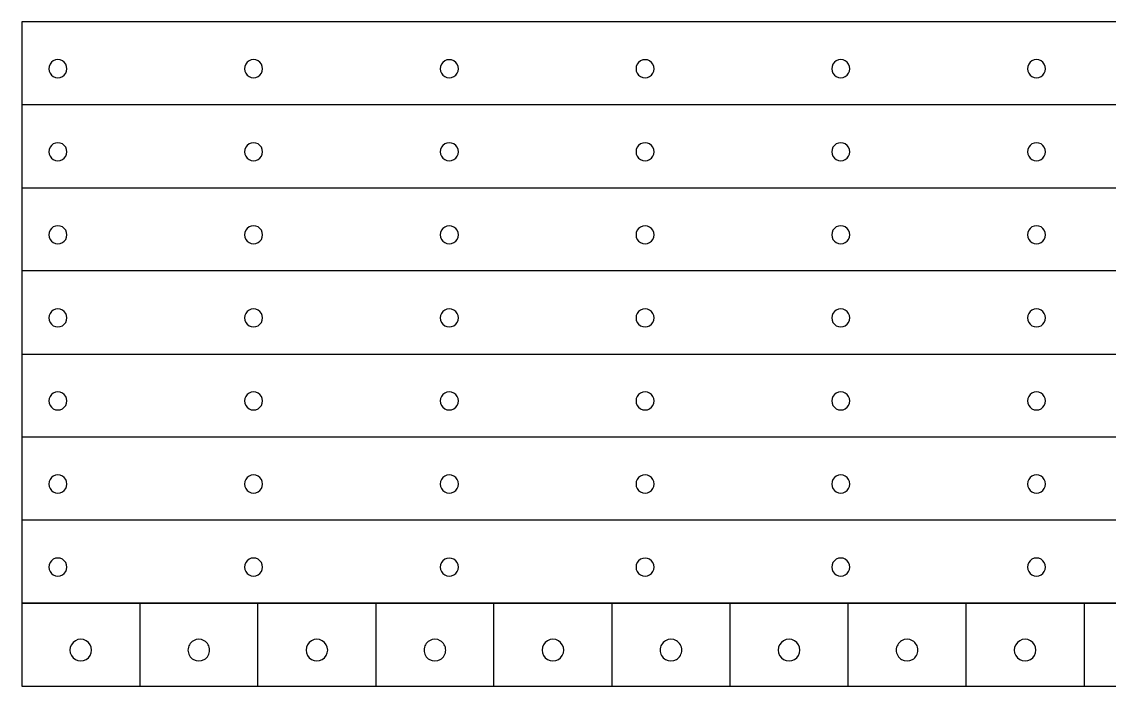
# Model space of a CAD drawing. Extents: x 0 to 508, y 0 to 304.
# Drawn here: x 0.1 to 301.4, y 120.1 to 304.1 of the extents above; entities that cross this region are included whole.
import ezdxf

# ---------------------------------------------------------------- set-up
doc = ezdxf.new("R2010")
doc.units = 0
doc.layers.get('0').update_dxf_attribs({"linetype": 'CONTINUOUS'})

msp = doc.modelspace()

# ---------------------------------------------------------------- linework, layer by layer
at = {"color": 7}
for points in [[(508.120782, 304.120762), (0.120756, 304.120762)], [(0.120756, 304.120762), (0.120756, 281.120744)], [(508.120782, 281.120744), (0.120756, 281.120744)], [(0.120756, 281.120744), (0.120756, 258.120753)], [(0.120756, 258.120753), (508.120782, 258.120753)], [(0.120756, 258.120753), (0.120756, 235.120762)], [(0.120756, 235.120762), (0.120756, 212.120758)], [(508.120782, 235.120762), (0.120756, 235.120762)], [(0.120756, 212.120758), (508.120782, 212.120758)], [(0.120756, 212.120758), (0.120756, 189.120756)], [(508.120782, 189.120756), (0.120756, 189.120756)], [(0.120756, 189.120756), (0.120756, 166.120763)], [(508.120782, 166.120763), (0.120756, 166.120763)], [(0.120756, 166.120763), (0.120756, 143.120761)], [(0.120756, 143.120761), (508.120782, 143.120761)], [(32.820769, 143.120761), (0.120756, 143.120761)], [(0.120756, 143.120761), (0.120756, 120.120759)], [(65.520755, 143.120761), (32.820769, 143.120761)], [(32.820769, 143.120761), (32.820769, 120.120759)], [(65.520755, 120.120759), (65.520755, 143.120761)], [(98.220768, 143.120761), (65.520755, 143.120761)], [(130.920755, 143.120761), (98.220768, 143.120761)], [(98.220768, 143.120761), (98.220768, 120.120759)], [(130.920755, 120.120759), (130.920755, 143.120761)], [(163.620767, 143.120761), (130.920755, 143.120761)], [(196.320754, 143.120761), (163.620767, 143.120761)], [(163.620767, 143.120761), (163.620767, 120.120759)], [(229.020767, 143.120761), (196.320754, 143.120761)], [(196.320754, 143.120761), (196.320754, 120.120759)], [(229.020767, 120.120759), (229.020767, 143.120761)], [(261.720753, 143.120761), (229.020767, 143.120761)], [(261.720753, 120.120759), (261.720753, 143.120761)], [(294.42074, 143.120761), (261.720753, 143.120761)], [(327.120753, 143.120761), (294.42074, 143.120761)], [(294.42074, 143.120761), (294.42074, 120.120759)], [(0.120756, 120.120759), (32.820769, 120.120759)], [(32.820769, 120.120759), (65.520755, 120.120759)], [(65.520755, 120.120759), (98.220768, 120.120759)], [(98.220768, 120.120759), (130.920755, 120.120759)], [(130.920755, 120.120759), (163.620767, 120.120759)], [(163.620767, 120.120759), (196.320754, 120.120759)], [(196.320754, 120.120759), (229.020767, 120.120759)], [(229.020767, 120.120759), (261.720753, 120.120759)], [(261.720753, 120.120759), (294.42074, 120.120759)], [(294.42074, 120.120759), (327.120753, 120.120759)]]:
    msp.add_lwpolyline(points, dxfattribs=at)
for points in [[(12.620757, 291.120751)], [(66.842984, 291.120751)], [(121.065211, 291.120751)], [(175.287437, 291.120751)], [(229.509637, 291.120751)], [(283.731864, 291.120751)], [(12.620757, 268.12076)], [(66.842984, 268.12076)], [(121.065211, 268.12076)], [(175.287437, 268.12076)], [(229.509637, 268.12076)], [(283.731864, 268.12076)], [(12.620757, 245.120769)], [(66.842984, 245.120769)], [(121.065211, 245.120769)], [(175.287437, 245.120769)], [(229.509637, 245.120769)], [(283.731864, 245.120769)], [(12.620757, 222.120756)], [(66.842984, 222.120756)], [(121.065211, 222.120756)], [(175.287437, 222.120756)], [(229.509637, 222.120756)], [(283.731864, 222.120756)], [(12.620757, 199.120757)], [(66.842984, 199.120757)], [(121.065211, 199.120757)], [(175.287437, 199.120757)], [(229.509637, 199.120757)], [(283.731864, 199.120757)], [(12.620757, 176.120758)], [(66.842984, 176.120758)], [(121.065211, 176.120758)], [(175.287437, 176.120758)], [(229.509637, 176.120758)], [(283.731864, 176.120758)], [(12.620757, 153.120757)], [(66.842984, 153.120757)], [(121.065211, 153.120757)], [(175.287437, 153.120757)], [(229.509637, 153.120757)], [(283.731864, 153.120757)], [(19.470767, 130.120758)], [(52.170753, 130.120758)], [(84.870766, 130.120758)], [(117.570753, 130.120758)], [(150.270766, 130.120758)], [(182.970752, 130.120758)], [(215.670765, 130.120758)], [(248.370751, 130.120758)], [(281.070764, 130.120758)]]:
    msp.add_lwpolyline(points, close=True, dxfattribs=at)
for points in [[(8.869315, 293.289992), (8.095077, 292.842295), (7.618974, 292.015107), (7.620767, 291.120751)], [(11.372209, 293.289992), (10.597971, 293.737688), (9.643553, 293.737688), (8.869315, 293.289992)], [(12.620757, 291.120751), (12.622551, 292.015107), (12.146447, 292.842295), (11.372209, 293.289992)], [(63.091542, 293.289992), (62.317304, 292.842295), (61.8412, 292.015107), (61.842994, 291.120751)], [(65.594436, 293.289992), (64.820198, 293.737688), (63.86578, 293.737688), (63.091542, 293.289992)], [(66.842984, 291.120751), (66.844778, 292.015107), (66.368674, 292.842295), (65.594436, 293.289992)], [(117.315198, 293.285821), (116.541693, 292.839238), (116.065194, 292.013918), (116.065194, 291.120751)], [(119.815207, 293.285821), (119.041701, 293.732405), (118.088704, 293.732405), (117.315198, 293.285821)], [(121.065211, 291.120751), (121.065211, 292.013918), (120.588712, 292.839238), (119.815207, 293.285821)], [(171.537425, 293.285821), (170.76392, 292.839238), (170.287421, 292.013918), (170.287421, 291.120751)], [(174.037433, 293.285821), (173.263928, 293.732405), (172.31093, 293.732405), (171.537425, 293.285821)], [(175.287437, 291.120751), (175.287437, 292.013918), (174.810938, 292.839238), (174.037433, 293.285821)], [(225.758195, 293.289992), (224.983958, 292.842295), (224.507854, 292.015107), (224.509648, 291.120751)], [(228.26109, 293.289992), (227.486852, 293.737688), (226.532433, 293.737688), (225.758195, 293.289992)], [(229.509637, 291.120751), (229.511431, 292.015107), (229.035327, 292.842295), (228.26109, 293.289992)], [(279.980422, 293.289992), (279.206184, 292.842295), (278.730081, 292.015107), (278.731874, 291.120751)], [(282.483316, 293.289992), (281.709078, 293.737688), (280.75466, 293.737688), (279.980422, 293.289992)], [(283.731864, 291.120751), (283.733658, 292.015107), (283.257554, 292.842295), (282.483316, 293.289992)], [(7.620767, 291.120751), (7.618974, 290.226394), (8.095077, 289.399206), (8.869315, 288.95151)], [(11.372209, 288.95151), (12.146447, 289.399206), (12.622551, 290.226394), (12.620757, 291.120751)], [(61.842994, 291.120751), (61.8412, 290.226394), (62.317304, 289.399206), (63.091542, 288.95151)], [(65.594436, 288.95151), (66.368674, 289.399206), (66.844778, 290.226394), (66.842984, 291.120751)], [(116.065194, 291.120751), (116.065194, 290.227584), (116.541693, 289.402263), (117.315198, 288.95568)], [(119.815207, 288.95568), (120.588712, 289.402263), (121.065211, 290.227584), (121.065211, 291.120751)], [(170.287421, 291.120751), (170.287421, 290.227584), (170.76392, 289.402263), (171.537425, 288.95568)], [(174.037433, 288.95568), (174.810938, 289.402263), (175.287437, 290.227584), (175.287437, 291.120751)], [(224.509648, 291.120751), (224.507854, 290.226394), (224.983958, 289.399206), (225.758195, 288.95151)], [(228.26109, 288.95151), (229.035327, 289.399206), (229.511431, 290.226394), (229.509637, 291.120751)], [(278.731874, 291.120751), (278.730081, 290.226394), (279.206184, 289.399206), (279.980422, 288.95151)], [(282.483316, 288.95151), (283.257554, 289.399206), (283.733658, 290.226394), (283.731864, 291.120751)], [(8.869315, 288.95151), (9.643553, 288.503813), (10.597971, 288.503813), (11.372209, 288.95151)], [(63.091542, 288.95151), (63.86578, 288.503813), (64.820198, 288.503813), (65.594436, 288.95151)], [(117.315198, 288.95568), (118.088704, 288.509097), (119.041701, 288.509097), (119.815207, 288.95568)], [(171.537425, 288.95568), (172.31093, 288.509097), (173.263928, 288.509097), (174.037433, 288.95568)], [(225.758195, 288.95151), (226.532433, 288.503813), (227.486852, 288.503813), (228.26109, 288.95151)], [(279.980422, 288.95151), (280.75466, 288.503813), (281.709078, 288.503813), (282.483316, 288.95151)], [(8.869315, 270.290001), (8.095077, 269.842304), (7.618974, 269.015116), (7.620767, 268.12076)], [(11.372209, 270.290001), (10.597971, 270.737697), (9.643553, 270.737697), (8.869315, 270.290001)], [(12.620757, 268.12076), (12.622551, 269.015116), (12.146447, 269.842304), (11.372209, 270.290001)], [(63.091542, 270.290001), (62.317304, 269.842304), (61.8412, 269.015116), (61.842994, 268.12076)], [(65.594436, 270.290001), (64.820198, 270.737697), (63.86578, 270.737697), (63.091542, 270.290001)], [(66.842984, 268.12076), (66.844778, 269.015116), (66.368674, 269.842304), (65.594436, 270.290001)], [(117.315198, 270.28583), (116.541693, 269.839247), (116.065194, 269.013926), (116.065194, 268.12076)], [(119.815207, 270.28583), (119.041701, 270.732414), (118.088704, 270.732414), (117.315198, 270.28583)], [(121.065211, 268.12076), (121.065211, 269.013926), (120.588712, 269.839247), (119.815207, 270.28583)], [(171.537425, 270.28583), (170.76392, 269.839247), (170.287421, 269.013926), (170.287421, 268.12076)], [(174.037433, 270.28583), (173.263928, 270.732414), (172.31093, 270.732414), (171.537425, 270.28583)], [(175.287437, 268.12076), (175.287437, 269.013926), (174.810938, 269.839247), (174.037433, 270.28583)], [(225.758195, 270.290001), (224.983958, 269.842304), (224.507854, 269.015116), (224.509648, 268.12076)], [(228.26109, 270.290001), (227.486852, 270.737697), (226.532433, 270.737697), (225.758195, 270.290001)], [(229.509637, 268.12076), (229.511431, 269.015116), (229.035327, 269.842304), (228.26109, 270.290001)], [(279.980422, 270.290001), (279.206184, 269.842304), (278.730081, 269.015116), (278.731874, 268.12076)], [(282.483316, 270.290001), (281.709078, 270.737697), (280.75466, 270.737697), (279.980422, 270.290001)], [(283.731864, 268.12076), (283.733658, 269.015116), (283.257554, 269.842304), (282.483316, 270.290001)], [(7.620767, 268.12076), (7.618974, 267.226403), (8.095077, 266.399215), (8.869315, 265.951519)], [(8.869315, 265.951519), (9.643553, 265.503822), (10.597971, 265.503822), (11.372209, 265.951519)], [(11.372209, 265.951519), (12.146447, 266.399215), (12.622551, 267.226403), (12.620757, 268.12076)], [(61.842994, 268.12076), (61.8412, 267.226403), (62.317304, 266.399215), (63.091542, 265.951519)], [(63.091542, 265.951519), (63.86578, 265.503822), (64.820198, 265.503822), (65.594436, 265.951519)], [(65.594436, 265.951519), (66.368674, 266.399215), (66.844778, 267.226403), (66.842984, 268.12076)], [(116.065194, 268.12076), (116.065194, 267.227593), (116.541693, 266.402272), (117.315198, 265.955689)], [(117.315198, 265.955689), (118.088704, 265.509105), (119.041701, 265.509105), (119.815207, 265.955689)], [(119.815207, 265.955689), (120.588712, 266.402272), (121.065211, 267.227593), (121.065211, 268.12076)], [(170.287421, 268.12076), (170.287421, 267.227593), (170.76392, 266.402272), (171.537425, 265.955689)], [(171.537425, 265.955689), (172.31093, 265.509105), (173.263928, 265.509105), (174.037433, 265.955689)], [(174.037433, 265.955689), (174.810938, 266.402272), (175.287437, 267.227593), (175.287437, 268.12076)], [(224.509648, 268.12076), (224.507854, 267.226403), (224.983958, 266.399215), (225.758195, 265.951519)], [(225.758195, 265.951519), (226.532433, 265.503822), (227.486852, 265.503822), (228.26109, 265.951519)], [(228.26109, 265.951519), (229.035327, 266.399215), (229.511431, 267.226403), (229.509637, 268.12076)], [(278.731874, 268.12076), (278.730081, 267.226403), (279.206184, 266.399215), (279.980422, 265.951519)], [(279.980422, 265.951519), (280.75466, 265.503822), (281.709078, 265.503822), (282.483316, 265.951519)], [(282.483316, 265.951519), (283.257554, 266.399215), (283.733658, 267.226403), (283.731864, 268.12076)], [(8.869315, 247.29001), (8.095077, 246.842313), (7.618974, 246.015125), (7.620767, 245.120769)], [(11.372209, 247.29001), (10.597971, 247.737706), (9.643553, 247.737706), (8.869315, 247.29001)], [(12.620757, 245.120769), (12.622551, 246.015125), (12.146447, 246.842313), (11.372209, 247.29001)], [(63.091542, 247.29001), (62.317304, 246.842313), (61.8412, 246.015125), (61.842994, 245.120769)], [(65.594436, 247.29001), (64.820198, 247.737706), (63.86578, 247.737706), (63.091542, 247.29001)], [(66.842984, 245.120769), (66.844778, 246.015125), (66.368674, 246.842313), (65.594436, 247.29001)], [(117.315198, 247.285839), (116.541693, 246.839256), (116.065194, 246.013935), (116.065194, 245.120769)], [(119.815207, 247.285839), (119.041701, 247.732423), (118.088704, 247.732423), (117.315198, 247.285839)], [(121.065211, 245.120769), (121.065211, 246.013935), (120.588712, 246.839256), (119.815207, 247.285839)], [(171.537425, 247.285839), (170.76392, 246.839256), (170.287421, 246.013935), (170.287421, 245.120769)], [(174.037433, 247.285839), (173.263928, 247.732423), (172.31093, 247.732423), (171.537425, 247.285839)], [(175.287437, 245.120769), (175.287437, 246.013935), (174.810938, 246.839256), (174.037433, 247.285839)], [(225.758195, 247.29001), (224.983958, 246.842313), (224.507854, 246.015125), (224.509648, 245.120769)], [(228.26109, 247.29001), (227.486852, 247.737706), (226.532433, 247.737706), (225.758195, 247.29001)], [(229.509637, 245.120769), (229.511431, 246.015125), (229.035327, 246.842313), (228.26109, 247.29001)], [(279.980422, 247.29001), (279.206184, 246.842313), (278.730081, 246.015125), (278.731874, 245.120769)], [(282.483316, 247.29001), (281.709078, 247.737706), (280.75466, 247.737706), (279.980422, 247.29001)], [(283.731864, 245.120769), (283.733658, 246.015125), (283.257554, 246.842313), (282.483316, 247.29001)], [(7.620767, 245.120769), (7.618974, 244.226412), (8.095077, 243.399224), (8.869315, 242.951528)], [(11.372209, 242.951528), (12.146447, 243.399224), (12.622551, 244.226412), (12.620757, 245.120769)], [(61.842994, 245.120769), (61.8412, 244.226412), (62.317304, 243.399224), (63.091542, 242.951528)], [(65.594436, 242.951528), (66.368674, 243.399224), (66.844778, 244.226412), (66.842984, 245.120769)], [(116.065194, 245.120769), (116.065194, 244.227602), (116.541693, 243.402281), (117.315198, 242.955698)], [(119.815207, 242.955698), (120.588712, 243.402281), (121.065211, 244.227602), (121.065211, 245.120769)], [(170.287421, 245.120769), (170.287421, 244.227602), (170.76392, 243.402281), (171.537425, 242.955698)], [(174.037433, 242.955698), (174.810938, 243.402281), (175.287437, 244.227602), (175.287437, 245.120769)], [(224.509648, 245.120769), (224.507854, 244.226412), (224.983958, 243.399224), (225.758195, 242.951528)], [(228.26109, 242.951528), (229.035327, 243.399224), (229.511431, 244.226412), (229.509637, 245.120769)], [(278.731874, 245.120769), (278.730081, 244.226412), (279.206184, 243.399224), (279.980422, 242.951528)], [(282.483316, 242.951528), (283.257554, 243.399224), (283.733658, 244.226412), (283.731864, 245.120769)], [(8.869315, 242.951528), (9.643553, 242.503831), (10.597971, 242.503831), (11.372209, 242.951528)], [(63.091542, 242.951528), (63.86578, 242.503831), (64.820198, 242.503831), (65.594436, 242.951528)], [(117.315198, 242.955698), (118.088704, 242.509114), (119.041701, 242.509114), (119.815207, 242.955698)], [(171.537425, 242.955698), (172.31093, 242.509114), (173.263928, 242.509114), (174.037433, 242.955698)], [(225.758195, 242.951528), (226.532433, 242.503831), (227.486852, 242.503831), (228.26109, 242.951528)], [(279.980422, 242.951528), (280.75466, 242.503831), (281.709078, 242.503831), (282.483316, 242.951528)], [(8.869315, 224.289997), (8.095077, 223.842301), (7.618974, 223.015113), (7.620767, 222.120756)], [(11.372209, 224.289997), (10.597971, 224.737694), (9.643553, 224.737694), (8.869315, 224.289997)], [(12.620757, 222.120756), (12.622551, 223.015113), (12.146447, 223.842301), (11.372209, 224.289997)], [(63.091542, 224.289997), (62.317304, 223.842301), (61.8412, 223.015113), (61.842994, 222.120756)], [(65.594436, 224.289997), (64.820198, 224.737694), (63.86578, 224.737694), (63.091542, 224.289997)], [(66.842984, 222.120756), (66.844778, 223.015113), (66.368674, 223.842301), (65.594436, 224.289997)], [(117.315198, 224.285827), (116.541693, 223.839244), (116.065194, 223.013923), (116.065194, 222.120756)], [(119.815207, 224.285827), (119.041701, 224.73241), (118.088704, 224.73241), (117.315198, 224.285827)], [(121.065211, 222.120756), (121.065211, 223.013923), (120.588712, 223.839244), (119.815207, 224.285827)], [(171.537425, 224.285827), (170.76392, 223.839244), (170.287421, 223.013923), (170.287421, 222.120756)], [(174.037433, 224.285827), (173.263928, 224.73241), (172.31093, 224.73241), (171.537425, 224.285827)], [(175.287437, 222.120756), (175.287437, 223.013923), (174.810938, 223.839244), (174.037433, 224.285827)], [(225.758195, 224.289997), (224.983958, 223.842301), (224.507854, 223.015113), (224.509648, 222.120756)], [(228.26109, 224.289997), (227.486852, 224.737694), (226.532433, 224.737694), (225.758195, 224.289997)], [(229.509637, 222.120756), (229.511431, 223.015113), (229.035327, 223.842301), (228.26109, 224.289997)], [(279.980422, 224.289997), (279.206184, 223.842301), (278.730081, 223.015113), (278.731874, 222.120756)], [(282.483316, 224.289997), (281.709078, 224.737694), (280.75466, 224.737694), (279.980422, 224.289997)], [(283.731864, 222.120756), (283.733658, 223.015113), (283.257554, 223.842301), (282.483316, 224.289997)], [(7.620767, 222.120756), (7.618974, 221.2264), (8.095077, 220.399212), (8.869315, 219.951515)], [(8.869315, 219.951515), (9.643553, 219.503819), (10.597971, 219.503819), (11.372209, 219.951515)], [(11.372209, 219.951515), (12.146447, 220.399212), (12.622551, 221.2264), (12.620757, 222.120756)], [(61.842994, 222.120756), (61.8412, 221.2264), (62.317304, 220.399212), (63.091542, 219.951515)], [(63.091542, 219.951515), (63.86578, 219.503819), (64.820198, 219.503819), (65.594436, 219.951515)], [(65.594436, 219.951515), (66.368674, 220.399212), (66.844778, 221.2264), (66.842984, 222.120756)], [(116.065194, 222.120756), (116.065194, 221.227589), (116.541693, 220.402269), (117.315198, 219.955686)], [(117.315198, 219.955686), (118.088704, 219.509102), (119.041701, 219.509102), (119.815207, 219.955686)], [(119.815207, 219.955686), (120.588712, 220.402269), (121.065211, 221.227589), (121.065211, 222.120756)], [(170.287421, 222.120756), (170.287421, 221.227589), (170.76392, 220.402269), (171.537425, 219.955686)], [(171.537425, 219.955686), (172.31093, 219.509102), (173.263928, 219.509102), (174.037433, 219.955686)], [(174.037433, 219.955686), (174.810938, 220.402269), (175.287437, 221.227589), (175.287437, 222.120756)], [(224.509648, 222.120756), (224.507854, 221.2264), (224.983958, 220.399212), (225.758195, 219.951515)], [(225.758195, 219.951515), (226.532433, 219.503819), (227.486852, 219.503819), (228.26109, 219.951515)], [(228.26109, 219.951515), (229.035327, 220.399212), (229.511431, 221.2264), (229.509637, 222.120756)], [(278.731874, 222.120756), (278.730081, 221.2264), (279.206184, 220.399212), (279.980422, 219.951515)], [(279.980422, 219.951515), (280.75466, 219.503819), (281.709078, 219.503819), (282.483316, 219.951515)], [(282.483316, 219.951515), (283.257554, 220.399212), (283.733658, 221.2264), (283.731864, 222.120756)], [(8.869315, 201.289998), (8.095077, 200.842302), (7.618974, 200.015114), (7.620767, 199.120757)], [(7.620767, 199.120757), (7.618974, 198.226401), (8.095077, 197.399213), (8.869315, 196.951516)], [(11.372209, 201.289998), (10.597971, 201.737695), (9.643553, 201.737695), (8.869315, 201.289998)], [(12.620757, 199.120757), (12.622551, 200.015114), (12.146447, 200.842302), (11.372209, 201.289998)], [(11.372209, 196.951516), (12.146447, 197.399213), (12.622551, 198.226401), (12.620757, 199.120757)], [(63.091542, 201.289998), (62.317304, 200.842302), (61.8412, 200.015114), (61.842994, 199.120757)], [(61.842994, 199.120757), (61.8412, 198.226401), (62.317304, 197.399213), (63.091542, 196.951516)], [(65.594436, 201.289998), (64.820198, 201.737695), (63.86578, 201.737695), (63.091542, 201.289998)], [(66.842984, 199.120757), (66.844778, 200.015114), (66.368674, 200.842302), (65.594436, 201.289998)], [(65.594436, 196.951516), (66.368674, 197.399213), (66.844778, 198.226401), (66.842984, 199.120757)], [(117.315198, 201.285828), (116.541693, 200.839245), (116.065194, 200.013924), (116.065194, 199.120757)], [(116.065194, 199.120757), (116.065194, 198.22759), (116.541693, 197.40227), (117.315198, 196.955687)], [(119.815207, 201.285828), (119.041701, 201.732411), (118.088704, 201.732411), (117.315198, 201.285828)], [(121.065211, 199.120757), (121.065211, 200.013924), (120.588712, 200.839245), (119.815207, 201.285828)], [(119.815207, 196.955687), (120.588712, 197.40227), (121.065211, 198.22759), (121.065211, 199.120757)], [(171.537425, 201.285828), (170.76392, 200.839245), (170.287421, 200.013924), (170.287421, 199.120757)], [(170.287421, 199.120757), (170.287421, 198.22759), (170.76392, 197.40227), (171.537425, 196.955687)], [(174.037433, 201.285828), (173.263928, 201.732411), (172.31093, 201.732411), (171.537425, 201.285828)], [(175.287437, 199.120757), (175.287437, 200.013924), (174.810938, 200.839245), (174.037433, 201.285828)], [(174.037433, 196.955687), (174.810938, 197.40227), (175.287437, 198.22759), (175.287437, 199.120757)], [(225.758195, 201.289998), (224.983958, 200.842302), (224.507854, 200.015114), (224.509648, 199.120757)], [(224.509648, 199.120757), (224.507854, 198.226401), (224.983958, 197.399213), (225.758195, 196.951516)], [(228.26109, 201.289998), (227.486852, 201.737695), (226.532433, 201.737695), (225.758195, 201.289998)], [(229.509637, 199.120757), (229.511431, 200.015114), (229.035327, 200.842302), (228.26109, 201.289998)], [(228.26109, 196.951516), (229.035327, 197.399213), (229.511431, 198.226401), (229.509637, 199.120757)], [(279.980422, 201.289998), (279.206184, 200.842302), (278.730081, 200.015114), (278.731874, 199.120757)], [(278.731874, 199.120757), (278.730081, 198.226401), (279.206184, 197.399213), (279.980422, 196.951516)], [(282.483316, 201.289998), (281.709078, 201.737695), (280.75466, 201.737695), (279.980422, 201.289998)], [(283.731864, 199.120757), (283.733658, 200.015114), (283.257554, 200.842302), (282.483316, 201.289998)], [(282.483316, 196.951516), (283.257554, 197.399213), (283.733658, 198.226401), (283.731864, 199.120757)], [(8.869315, 196.951516), (9.643553, 196.50382), (10.597971, 196.50382), (11.372209, 196.951516)], [(63.091542, 196.951516), (63.86578, 196.50382), (64.820198, 196.50382), (65.594436, 196.951516)], [(117.315198, 196.955687), (118.088704, 196.509103), (119.041701, 196.509103), (119.815207, 196.955687)], [(171.537425, 196.955687), (172.31093, 196.509103), (173.263928, 196.509103), (174.037433, 196.955687)], [(225.758195, 196.951516), (226.532433, 196.50382), (227.486852, 196.50382), (228.26109, 196.951516)], [(279.980422, 196.951516), (280.75466, 196.50382), (281.709078, 196.50382), (282.483316, 196.951516)], [(8.869315, 178.289999), (8.095077, 177.842303), (7.618974, 177.015115), (7.620767, 176.120758)], [(11.372209, 178.289999), (10.597971, 178.737696), (9.643553, 178.737696), (8.869315, 178.289999)], [(12.620757, 176.120758), (12.622551, 177.015115), (12.146447, 177.842303), (11.372209, 178.289999)], [(63.091542, 178.289999), (62.317304, 177.842303), (61.8412, 177.015115), (61.842994, 176.120758)], [(65.594436, 178.289999), (64.820198, 178.737696), (63.86578, 178.737696), (63.091542, 178.289999)], [(66.842984, 176.120758), (66.844778, 177.015115), (66.368674, 177.842303), (65.594436, 178.289999)], [(117.315198, 178.285829), (116.541693, 177.839246), (116.065194, 177.013925), (116.065194, 176.120758)], [(119.815207, 178.285829), (119.041701, 178.732412), (118.088704, 178.732412), (117.315198, 178.285829)], [(121.065211, 176.120758), (121.065211, 177.013925), (120.588712, 177.839246), (119.815207, 178.285829)], [(171.537425, 178.285829), (170.76392, 177.839246), (170.287421, 177.013925), (170.287421, 176.120758)], [(174.037433, 178.285829), (173.263928, 178.732412), (172.31093, 178.732412), (171.537425, 178.285829)], [(175.287437, 176.120758), (175.287437, 177.013925), (174.810938, 177.839246), (174.037433, 178.285829)], [(225.758195, 178.289999), (224.983958, 177.842303), (224.507854, 177.015115), (224.509648, 176.120758)], [(228.26109, 178.289999), (227.486852, 178.737696), (226.532433, 178.737696), (225.758195, 178.289999)], [(229.509637, 176.120758), (229.511431, 177.015115), (229.035327, 177.842303), (228.26109, 178.289999)], [(279.980422, 178.289999), (279.206184, 177.842303), (278.730081, 177.015115), (278.731874, 176.120758)], [(282.483316, 178.289999), (281.709078, 178.737696), (280.75466, 178.737696), (279.980422, 178.289999)], [(283.731864, 176.120758), (283.733658, 177.015115), (283.257554, 177.842303), (282.483316, 178.289999)], [(7.620767, 176.120758), (7.618974, 175.226402), (8.095077, 174.399214), (8.869315, 173.951517)], [(11.372209, 173.951517), (12.146447, 174.399214), (12.622551, 175.226402), (12.620757, 176.120758)], [(61.842994, 176.120758), (61.8412, 175.226402), (62.317304, 174.399214), (63.091542, 173.951517)], [(65.594436, 173.951517), (66.368674, 174.399214), (66.844778, 175.226402), (66.842984, 176.120758)], [(116.065194, 176.120758), (116.065194, 175.227591), (116.541693, 174.402271), (117.315198, 173.955688)], [(119.815207, 173.955688), (120.588712, 174.402271), (121.065211, 175.227591), (121.065211, 176.120758)], [(170.287421, 176.120758), (170.287421, 175.227591), (170.76392, 174.402271), (171.537425, 173.955688)], [(174.037433, 173.955688), (174.810938, 174.402271), (175.287437, 175.227591), (175.287437, 176.120758)], [(224.509648, 176.120758), (224.507854, 175.226402), (224.983958, 174.399214), (225.758195, 173.951517)], [(228.26109, 173.951517), (229.035327, 174.399214), (229.511431, 175.226402), (229.509637, 176.120758)], [(278.731874, 176.120758), (278.730081, 175.226402), (279.206184, 174.399214), (279.980422, 173.951517)], [(282.483316, 173.951517), (283.257554, 174.399214), (283.733658, 175.226402), (283.731864, 176.120758)], [(8.869315, 173.951517), (9.643553, 173.503821), (10.597971, 173.503821), (11.372209, 173.951517)], [(63.091542, 173.951517), (63.86578, 173.503821), (64.820198, 173.503821), (65.594436, 173.951517)], [(117.315198, 173.955688), (118.088704, 173.509104), (119.041701, 173.509104), (119.815207, 173.955688)], [(171.537425, 173.955688), (172.31093, 173.509104), (173.263928, 173.509104), (174.037433, 173.955688)], [(225.758195, 173.951517), (226.532433, 173.503821), (227.486852, 173.503821), (228.26109, 173.951517)], [(279.980422, 173.951517), (280.75466, 173.503821), (281.709078, 173.503821), (282.483316, 173.951517)], [(8.869315, 155.289998), (8.095077, 154.842301), (7.618974, 154.015113), (7.620767, 153.120757)], [(11.372209, 155.289998), (10.597971, 155.737694), (9.643553, 155.737694), (8.869315, 155.289998)], [(12.620757, 153.120757), (12.622551, 154.015113), (12.146447, 154.842301), (11.372209, 155.289998)], [(63.091542, 155.289998), (62.317304, 154.842301), (61.8412, 154.015113), (61.842994, 153.120757)], [(65.594436, 155.289998), (64.820198, 155.737694), (63.86578, 155.737694), (63.091542, 155.289998)], [(66.842984, 153.120757), (66.844778, 154.015113), (66.368674, 154.842301), (65.594436, 155.289998)], [(117.315198, 155.285827), (116.541693, 154.839244), (116.065194, 154.013924), (116.065194, 153.120757)], [(119.815207, 155.285827), (119.041701, 155.732411), (118.088704, 155.732411), (117.315198, 155.285827)], [(121.065211, 153.120757), (121.065211, 154.013924), (120.588712, 154.839244), (119.815207, 155.285827)], [(171.537425, 155.285827), (170.76392, 154.839244), (170.287421, 154.013924), (170.287421, 153.120757)], [(174.037433, 155.285827), (173.263928, 155.732411), (172.31093, 155.732411), (171.537425, 155.285827)], [(175.287437, 153.120757), (175.287437, 154.013924), (174.810938, 154.839244), (174.037433, 155.285827)], [(225.758195, 155.289998), (224.983958, 154.842301), (224.507854, 154.015113), (224.509648, 153.120757)], [(228.26109, 155.289998), (227.486852, 155.737694), (226.532433, 155.737694), (225.758195, 155.289998)], [(229.509637, 153.120757), (229.511431, 154.015113), (229.035327, 154.842301), (228.26109, 155.289998)], [(279.980422, 155.289998), (279.206184, 154.842301), (278.730081, 154.015113), (278.731874, 153.120757)], [(282.483316, 155.289998), (281.709078, 155.737694), (280.75466, 155.737694), (279.980422, 155.289998)], [(283.731864, 153.120757), (283.733658, 154.015113), (283.257554, 154.842301), (282.483316, 155.289998)], [(7.620767, 153.120757), (7.618974, 152.2264), (8.095077, 151.399213), (8.869315, 150.951516)], [(8.869315, 150.951516), (9.643553, 150.503819), (10.597971, 150.503819), (11.372209, 150.951516)], [(11.372209, 150.951516), (12.146447, 151.399213), (12.622551, 152.2264), (12.620757, 153.120757)], [(61.842994, 153.120757), (61.8412, 152.2264), (62.317304, 151.399213), (63.091542, 150.951516)], [(63.091542, 150.951516), (63.86578, 150.503819), (64.820198, 150.503819), (65.594436, 150.951516)], [(65.594436, 150.951516), (66.368674, 151.399213), (66.844778, 152.2264), (66.842984, 153.120757)], [(116.065194, 153.120757), (116.065194, 152.22759), (116.541693, 151.40227), (117.315198, 150.955686)], [(117.315198, 150.955686), (118.088704, 150.509103), (119.041701, 150.509103), (119.815207, 150.955686)], [(119.815207, 150.955686), (120.588712, 151.40227), (121.065211, 152.22759), (121.065211, 153.120757)], [(170.287421, 153.120757), (170.287421, 152.22759), (170.76392, 151.40227), (171.537425, 150.955686)], [(171.537425, 150.955686), (172.31093, 150.509103), (173.263928, 150.509103), (174.037433, 150.955686)], [(174.037433, 150.955686), (174.810938, 151.40227), (175.287437, 152.22759), (175.287437, 153.120757)], [(224.509648, 153.120757), (224.507854, 152.2264), (224.983958, 151.399213), (225.758195, 150.951516)], [(225.758195, 150.951516), (226.532433, 150.503819), (227.486852, 150.503819), (228.26109, 150.951516)], [(228.26109, 150.951516), (229.035327, 151.399213), (229.511431, 152.2264), (229.509637, 153.120757)], [(278.731874, 153.120757), (278.730081, 152.2264), (279.206184, 151.399213), (279.980422, 150.951516)], [(279.980422, 150.951516), (280.75466, 150.503819), (281.709078, 150.503819), (282.483316, 150.951516)], [(282.483316, 150.951516), (283.257554, 151.399213), (283.733658, 152.2264), (283.731864, 153.120757)], [(14.97076, 132.718838), (14.042555, 132.182939), (13.470758, 131.192556), (13.470758, 130.120758)], [(17.970765, 132.718838), (17.04256, 133.254737), (15.898965, 133.254737), (14.97076, 132.718838)], [(19.470767, 130.120758), (19.470767, 131.192556), (18.898969, 132.182939), (17.970765, 132.718838)], [(47.668673, 132.724865), (46.739409, 132.187357), (46.168181, 131.194276), (46.170771, 130.120758)], [(50.672851, 132.724865), (49.743587, 133.262373), (48.597937, 133.262373), (47.668673, 132.724865)], [(52.170753, 130.120758), (52.173343, 131.194276), (51.602115, 132.187357), (50.672851, 132.724865)], [(80.370759, 132.718838), (79.442555, 132.182939), (78.870757, 131.192556), (78.870757, 130.120758)], [(83.370764, 132.718838), (82.442559, 133.254737), (81.298964, 133.254737), (80.370759, 132.718838)], [(84.870766, 130.120758), (84.870766, 131.192556), (84.298969, 132.182939), (83.370764, 132.718838)], [(113.068672, 132.724865), (112.139408, 132.187357), (111.56818, 131.194276), (111.57077, 130.120758)], [(116.07285, 132.724865), (115.143586, 133.262373), (113.997937, 133.262373), (113.068672, 132.724865)], [(117.570753, 130.120758), (117.573343, 131.194276), (117.002115, 132.187357), (116.07285, 132.724865)], [(145.770759, 132.718838), (144.842554, 132.182939), (144.270756, 131.192556), (144.270756, 130.120758)], [(148.770763, 132.718838), (147.842559, 133.254737), (146.698963, 133.254737), (145.770759, 132.718838)], [(150.270766, 130.120758), (150.270766, 131.192556), (149.698968, 132.182939), (148.770763, 132.718838)], [(178.468672, 132.724865), (177.539407, 132.187357), (176.968179, 131.194276), (176.970769, 130.120758)], [(181.47285, 132.724865), (180.543585, 133.262373), (179.397936, 133.262373), (178.468672, 132.724865)], [(182.970752, 130.120758), (182.973342, 131.194276), (182.402114, 132.187357), (181.47285, 132.724865)], [(211.170758, 132.718838), (210.242553, 132.182939), (209.670756, 131.192556), (209.670756, 130.120758)], [(214.170763, 132.718838), (213.242558, 133.254737), (212.098963, 133.254737), (211.170758, 132.718838)], [(215.670765, 130.120758), (215.670765, 131.192556), (215.098967, 132.182939), (214.170763, 132.718838)], [(243.868671, 132.724865), (242.939407, 132.187357), (242.368179, 131.194276), (242.370769, 130.120758)], [(246.872849, 132.724865), (245.943585, 133.262373), (244.797936, 133.262373), (243.868671, 132.724865)], [(248.370751, 130.120758), (248.373341, 131.194276), (247.802113, 132.187357), (246.872849, 132.724865)], [(276.570758, 132.718838), (275.642553, 132.182939), (275.070755, 131.192556), (275.070755, 130.120758)], [(279.570762, 132.718838), (278.642557, 133.254737), (277.498962, 133.254737), (276.570758, 132.718838)], [(281.070764, 130.120758), (281.070764, 131.192556), (280.498967, 132.182939), (279.570762, 132.718838)], [(13.470758, 130.120758), (13.470758, 129.048959), (14.042555, 128.058577), (14.97076, 127.522678)], [(17.970765, 127.522678), (18.898969, 128.058577), (19.470767, 129.048959), (19.470767, 130.120758)], [(46.170771, 130.120758), (46.168181, 129.04724), (46.739409, 128.054159), (47.668673, 127.516651)], [(50.672851, 127.516651), (51.602115, 128.054159), (52.173343, 129.04724), (52.170753, 130.120758)], [(78.870757, 130.120758), (78.870757, 129.048959), (79.442555, 128.058576), (80.370759, 127.522677)], [(83.370764, 127.522677), (84.298969, 128.058576), (84.870766, 129.048959), (84.870766, 130.120758)], [(111.57077, 130.120758), (111.56818, 129.04724), (112.139408, 128.054159), (113.068672, 127.516651)], [(116.07285, 127.516651), (117.002115, 128.054159), (117.573343, 129.04724), (117.570753, 130.120758)], [(144.270756, 130.120758), (144.270756, 129.048959), (144.842554, 128.058576), (145.770759, 127.522677)], [(148.770763, 127.522677), (149.698968, 128.058576), (150.270766, 129.048959), (150.270766, 130.120758)], [(176.970769, 130.120758), (176.968179, 129.04724), (177.539407, 128.054159), (178.468672, 127.516651)], [(181.47285, 127.516651), (182.402114, 128.054159), (182.973342, 129.04724), (182.970752, 130.120758)], [(209.670756, 130.120758), (209.670756, 129.048959), (210.242553, 128.058576), (211.170758, 127.522677)], [(214.170763, 127.522677), (215.098968, 128.058576), (215.670765, 129.048959), (215.670765, 130.120758)], [(242.370769, 130.120758), (242.368179, 129.04724), (242.939407, 128.054159), (243.868671, 127.516651)], [(246.872849, 127.516651), (247.802113, 128.054159), (248.373341, 129.04724), (248.370751, 130.120758)], [(275.070755, 130.120758), (275.070755, 129.048959), (275.642553, 128.058577), (276.570758, 127.522678)], [(279.570762, 127.522678), (280.498967, 128.058577), (281.070764, 129.048959), (281.070764, 130.120758)], [(14.97076, 127.522678), (15.898965, 126.986778), (17.04256, 126.986778), (17.970765, 127.522678)], [(47.668673, 127.516651), (48.597937, 126.979143), (49.743587, 126.979143), (50.672851, 127.516651)], [(80.370759, 127.522677), (81.298964, 126.986778), (82.442559, 126.986778), (83.370764, 127.522677)], [(113.068672, 127.516651), (113.997937, 126.979143), (115.143586, 126.979143), (116.07285, 127.516651)], [(145.770759, 127.522677), (146.698963, 126.986778), (147.842559, 126.986778), (148.770763, 127.522677)], [(178.468672, 127.516651), (179.397936, 126.979143), (180.543585, 126.979143), (181.47285, 127.516651)], [(211.170758, 127.522677), (212.098963, 126.986778), (213.242558, 126.986778), (214.170763, 127.522677)], [(243.868671, 127.516651), (244.797936, 126.979143), (245.943585, 126.979143), (246.872849, 127.516651)], [(276.570758, 127.522678), (277.498962, 126.986778), (278.642557, 126.986778), (279.570762, 127.522678)]]:
    msp.add_open_spline(points, degree=3, dxfattribs=at)

doc.saveas('drawing.dxf')
